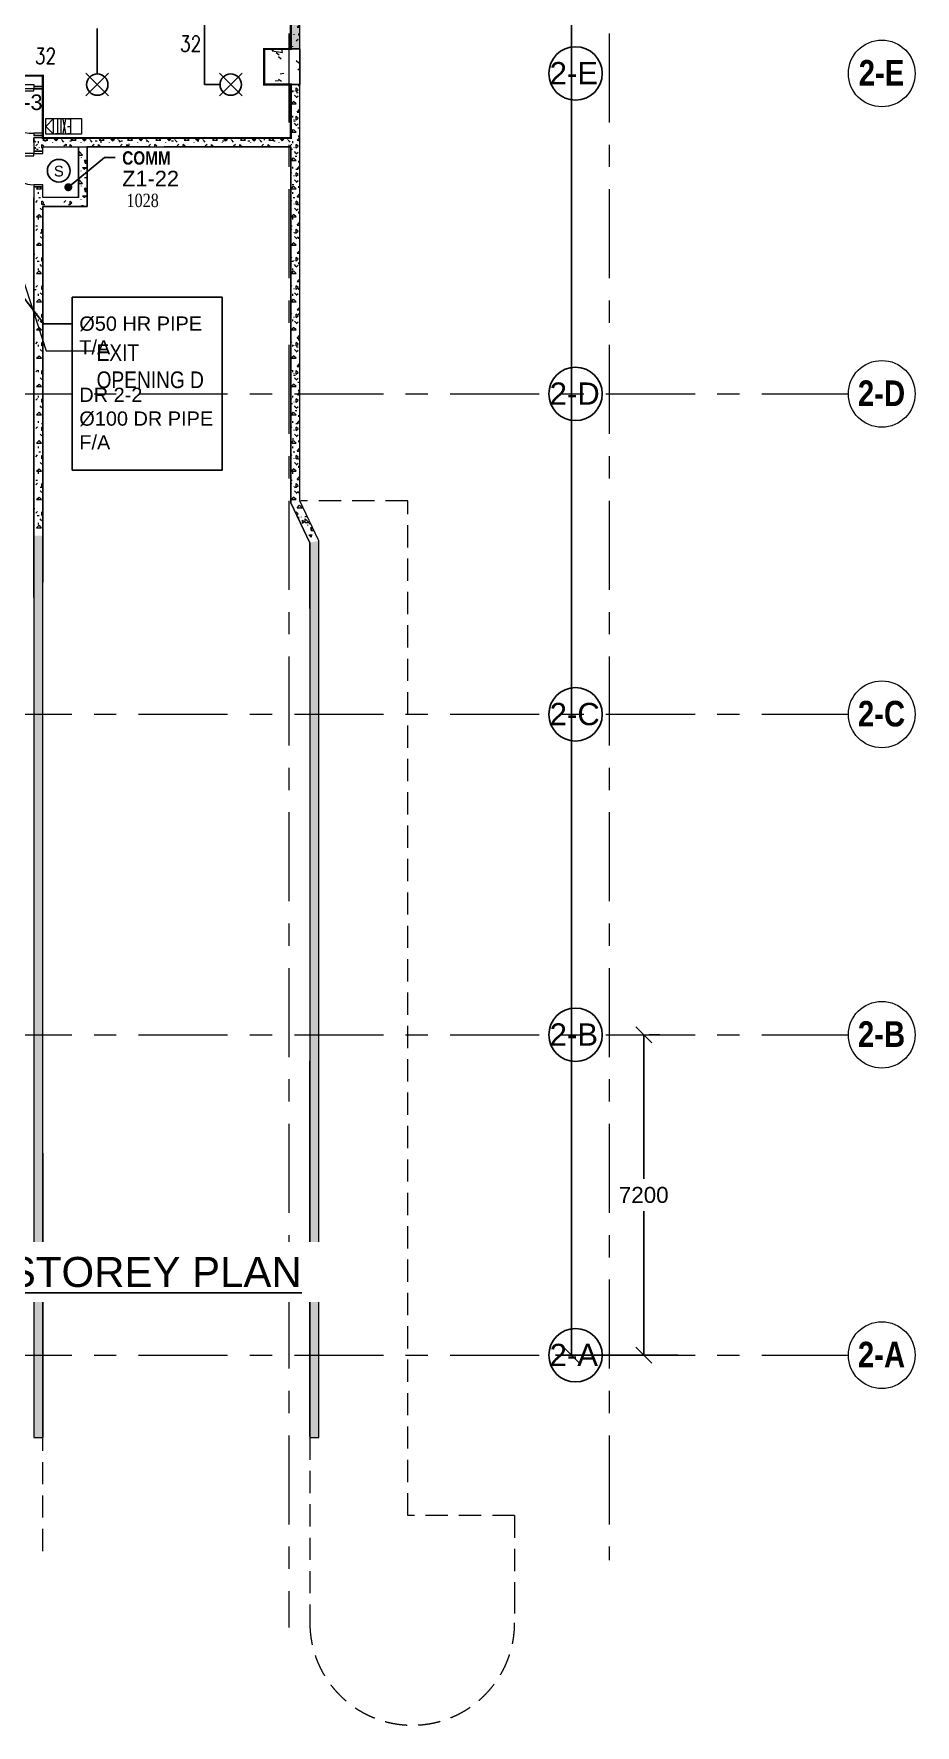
# Model space of a CAD drawing. Header units: millimetres. Extents: x -282761 to 137668, y -273845 to 94451.
# Drawn here: x 15496 to 35294, y -83537 to -45534 of the extents above; entities that cross this region are included whole.
import ezdxf
from ezdxf import colors
from ezdxf.entities.mleader import LeaderData, LeaderLine
from ezdxf.math import Vec2, Vec3

# ---------------------------------------------------------------- set-up
doc = ezdxf.new("R2010")
doc.units = ezdxf.units.MM
for name, pattern in [('BLK_2 - 1ST__2ND_STOREY_PLAN-archi clean_11 SEPT 2024$0$IDA - Grid Line', [3500, 2000, -500, 500, -500]), ('BLK_2 - 1ST__2ND_STOREY_PLAN-archi clean_11 SEPT 2024$0$IDA - Hidden 2-1', [750, 500, -250]), ('HIDDEN2', [4.7625, 3.175, -1.5875])]:
    doc.linetypes.add(name, pattern=pattern)
doc.layers.get('Defpoints').update_dxf_attribs({"color": 8})
for name, color, linetype in [('ADRESS', 42, 'Continuous'), ('ANNOTATION', 7, 'Continuous'), ('DIM', 8, 'Continuous'), ('M-_FIRESMOKE_E-', 1, 'Continuous'), ('M-_FIRESPRK_T-', 7, 'Continuous'), ('M-_SPRKBEAM_E-', 12, 'HIDDEN2'), ('M-_SPRKPIEX_E-', 1, 'Continuous'), ('ROOMNAME', 7, 'Continuous'), ('ZONENAME', 152, 'Continuous')]:
    doc.layers.add(name, color=color, linetype=linetype)
for name, color, linetype, lineweight in [('BLK_2 - 1ST__2ND_STOREY_PLAN-archi clean_11 SEPT 2024$0$0-1', 8, 'Continuous', 5), ('BLK_2 - 1ST__2ND_STOREY_PLAN-archi clean_11 SEPT 2024$0$1599_DB_A_BLK2_HQ_R21- LINKVIEW_BLK2_1ST STOREY Toilet JOH$0$A-_DETA----_ED', 8, 'Continuous', 9), ('BLK_2 - 1ST__2ND_STOREY_PLAN-archi clean_11 SEPT 2024$0$1599_DB_A_BLK2_HQ_R21- LINKVIEW_BLK2_1ST STOREY Toilet JOH$0$A-_DOOR----_E-1', 8, 'Continuous', 9), ('BLK_2 - 1ST__2ND_STOREY_PLAN-archi clean_11 SEPT 2024$0$1599_DB_A_BLK2_HQ_R21- LINKVIEW_BLK2_1ST STOREY Toilet JOH$0$E-_LIGT----_E', 8, 'Continuous', 9), ('BLK_2 - 1ST__2ND_STOREY_PLAN-archi clean_11 SEPT 2024$0$1599_DB_A_BLK2_HQ_R21- LINKVIEW_BLK2_1ST STOREY Toilet JOH$0$S-_COLN----_E', 8, 'Continuous', 9), ('BLK_2 - 1ST__2ND_STOREY_PLAN-archi clean_11 SEPT 2024$0$_CATCHMENT_DRAIN', 8, 'Continuous', 0), ('BLK_2 - 1ST__2ND_STOREY_PLAN-archi clean_11 SEPT 2024$0$A-_ANOTTEXT_T-1', 8, 'Continuous', 9), ('BLK_2 - 1ST__2ND_STOREY_PLAN-archi clean_11 SEPT 2024$0$A-_DETA----_E-1', 8, 'Continuous', 9), ('BLK_2 - 1ST__2ND_STOREY_PLAN-archi clean_11 SEPT 2024$0$A-_DETA----_E-4', 8, 'BLK_2 - 1ST__2ND_STOREY_PLAN-archi clean_11 SEPT 2024$0$IDA - Hidden 2-1', 9), ('BLK_2 - 1ST__2ND_STOREY_PLAN-archi clean_11 SEPT 2024$0$A-_DOOR----_E', 8, 'Continuous', 9), ('BLK_2 - 1ST__2ND_STOREY_PLAN-archi clean_11 SEPT 2024$0$A-_DOOR----_E-1', 8, 'Continuous', 9), ('BLK_2 - 1ST__2ND_STOREY_PLAN-archi clean_11 SEPT 2024$0$A-_FLOR----_E', 8, 'Continuous', 9), ('BLK_2 - 1ST__2ND_STOREY_PLAN-archi clean_11 SEPT 2024$0$A-_WALL----_E', 8, 'Continuous', 9), ('BLK_2 - 1ST__2ND_STOREY_PLAN-archi clean_11 SEPT 2024$0$A-_WALL----_E-1', 8, 'Continuous', 18), ('BLK_2 - 1ST__2ND_STOREY_PLAN-archi clean_11 SEPT 2024$0$A-_WALL----_H-1', 8, 'Continuous', 9), ('BLK_2 - 1ST__2ND_STOREY_PLAN-archi clean_11 SEPT 2024$0$A-_WALLPRTN_E', 8, 'Continuous', 9), ('BLK_2 - 1ST__2ND_STOREY_PLAN-archi clean_11 SEPT 2024$0$A-_WALLPRTN_E-1', 8, 'Continuous', 18), ('BLK_2 - 1ST__2ND_STOREY_PLAN-archi clean_11 SEPT 2024$0$S-_ANOTGRID_E', 8, 'Continuous', 9), ('BLK_2 - 1ST__2ND_STOREY_PLAN-archi clean_11 SEPT 2024$0$S-_ANOTGRID_E-1', 8, 'BLK_2 - 1ST__2ND_STOREY_PLAN-archi clean_11 SEPT 2024$0$IDA - Grid Line', 9), ('BLK_2 - 1ST__2ND_STOREY_PLAN-archi clean_11 SEPT 2024$0$S-_COLN----_E', 8, 'Continuous', 9), ('BLK_2 - 1ST__2ND_STOREY_PLAN-archi clean_11 SEPT 2024$0$S-_COLN----_E-1', 8, 'Continuous', 25), ('BLK_2 - 1ST__2ND_STOREY_PLAN-archi clean_11 SEPT 2024$0$S-_COLN----_E-2', 8, 'Continuous', 9)]:
    doc.layers.add(name, color=color, linetype=linetype, lineweight=lineweight)
doc.styles.add('BLK 2 - 1ST STOREY PLAN$0$Arial', font='arial.ttf', dxfattribs={"height": 300})
doc.styles.add('BLK_2 - 1ST__2ND_STOREY_PLAN-archi clean_11 SEPT 2024$0$Arial Narrow_4', font='ARIALN.TTF', dxfattribs={"height": 375})
doc.styles.add('BLK_2 - 1ST__2ND_STOREY_PLAN-archi clean_11 SEPT 2024$0$Arial Narrow_B', font='ARIALNB.TTF', dxfattribs={"height": 575})
doc.styles.add('BLK_2 - 1ST__2ND_STOREY_PLAN_12  JUNE 2024$0$Arial Narrow_B_3', font='ARIALNB.TTF', dxfattribs={"height": 300})
doc.styles.add('Simplex', font='SIMPLEX.shx', dxfattribs={"width": 0.8, "height": 2.5})
doc.styles.get("Standard").update_dxf_attribs({"font": 'arial.ttf'})
doc.styles.add('TIME', font='times.ttf', dxfattribs={"width": 0.8})
doc.dimstyles.new('DIM 200', dxfattribs={"dimscale": 2000, "dimtxt": 0.18, "dimasz": 0.18, "dimexe": 0.18, "dimexo": 0.0625, "dimgap": 0.09, "dimtad": 0, "dimtih": 1, "dimtoh": 1, "dimdec": 0, "dimzin": 0, "dimdsep": 46, "dimtxsty": 'Standard', "dimblk": 'OBLIQUE', "dimcen": 0.09, "dimadec": 0, "dimazin": 0, "dimtfac": 1, "dimtdec": 0, "dimtofl": 0, "dimtmove": 0, "dimatfit": 3, "dimfxl": 1, "dimtolj": 1, "dimtzin": 0, "dimarcsym": 0})
doc.dimstyles.new('ROOM', dxfattribs={"dimscale": 1000, "dimtxt": 0.18, "dimasz": 0.18, "dimexe": 0.18, "dimexo": 0.0625, "dimgap": 0.09, "dimtad": 0, "dimtih": 1, "dimtoh": 1, "dimdec": 0, "dimzin": 0, "dimdsep": 46, "dimtxsty": 'Standard', "dimblk": 'OBLIQUE', "dimcen": 0.09, "dimadec": 0, "dimazin": 0, "dimtfac": 1, "dimtdec": 0, "dimtofl": 0, "dimtmove": 0, "dimatfit": 3, "dimldrblk": 'DOT', "dimfxl": 1, "dimtolj": 1, "dimtzin": 0, "dimarcsym": 0})
pattern_1 = [(0, (0, 0), (635, 635), [79.375, -555.625]), (90, (0, 0), (-635, 635), [79.375, -555.625]), (135, (79.38, 0), (-635.0003, 0), [112.253, -785.772]), (0, (79.4, 357.2), (635, 635), [79.375, -555.625]), (45, (119.06, 317.5), (0, 635.0003), [56.127, -841.899]), (135, (119.06, 317.5), (-635.0003, 0), [56.127, -841.899]), (0, (317.5, 515.94), (635, 635), [112.253, -522.747]), (45, (317.5, 515.94), (0, 635.0003), [79.375, -818.651]), (135, (429.75, 515.94), (-635.0003, 0), [79.375, -818.651]), (90, (436.56, 158.75), (-635, 635), [79.375, -555.625]), (45, (436.56, 158.75), (0, 635.0003), [56.127, -841.899]), (135, (476.25, 198.44), (-635.0003, 0), [56.127, -841.899]), (0, (79.4, 158.75), (635, 635), [39.687, -531.812]), (0, (555.6, 317.5), (635, 635), [39.687, -531.812]), (90, (357.2, 396.9), (-635, 635), [39.687, -531.812]), (135, (436.56, 39.7), (-635.0003, 0), [56.127, -841.899]), (135, (158.75, 476.25), (-635.0003, 0), [56.127, -841.899]), (45, (297.66, 208.36), (0, 635.0003), [56.127, -841.899]), (90, (218.3, 79.4), (-635, 635), [9.922, -625.078]), (90, (248.05, 347.27), (-635, 635), [9.922, -625.078]), (90, (545.7, 456.4), (-635, 635), [9.922, -625.078]), (90, (555.6, 119.06), (-635, 635), [9.922, -625.078])]
pattern_2 = [(0, (-131307.1, -42727.7), (635, 635), [79.375, -555.625]), (90, (-131307.1, -42727.7), (-635, 635), [79.375, -555.625]), (135, (-131227.7, -42727.7), (-635.0003, 0), [112.253, -785.772]), (0, (-131227.7, -42370.5), (635, 635), [79.375, -555.625]), (45, (-131188, -42410.2), (0, 635.0003), [56.127, -841.899]), (135, (-131188, -42410.2), (-635.0003, 0), [56.127, -841.899]), (0, (-130989.6, -42211.8), (635, 635), [112.253, -522.747]), (45, (-130989.6, -42211.8), (0, 635.0003), [79.375, -818.651]), (135, (-130877.33, -42211.8), (-635.0003, 0), [79.375, -818.651]), (90, (-130870.5, -42568.96), (-635, 635), [79.375, -555.625]), (45, (-130870.5, -42568.96), (0, 635.0003), [56.127, -841.899]), (135, (-130830.83, -42529.3), (-635.0003, 0), [56.127, -841.899]), (0, (-131227.7, -42568.96), (635, 635), [39.687, -531.812]), (0, (-130751.46, -42410.2), (635, 635), [39.687, -531.812]), (90, (-130949.9, -42330.84), (-635, 635), [39.687, -531.813]), (135, (-130870.5, -42688.03), (-635.0003, 0), [56.127, -841.899]), (135, (-131148.33, -42251.46), (-635.0003, 0), [56.127, -841.899]), (45, (-131009.43, -42519.36), (0, 635.0003), [56.127, -841.899]), (90, (-131088.8, -42648.34), (-635, 635), [9.922, -625.078]), (90, (-131059.03, -42380.45), (-635, 635), [9.922, -625.078]), (90, (-130761.4, -42271.3), (-635, 635), [9.922, -625.078]), (90, (-130751.46, -42608.65), (-635, 635), [9.922, -625.078])]

# ---------------------------------------------------------------- blocks, each defined once
blk = doc.blocks.new('_Oblique')
at = {"color": 0, "linetype": 'ByBlock', "lineweight": -2}
blk.add_line((-0.5, -0.5), (0.5, 0.5), dxfattribs=at)
blk = doc.blocks.new('*D6')
at = {"layer": 'Defpoints', "color": 0, "transparency": 16777216}
for p in [(29196, -68025), (29196, -75225), (29196, -75225)]:
    blk.add_point(p, dxfattribs=at)
at = {"layer": 'DIM', "color": 0, "lineweight": -2, "transparency": 16777216}
for p, q in [((29196, -68025), (29196, -71261)), ((29321, -68025), (29556, -68025)), ((29196, -75225), (29196, -71988)), ((29321, -75225), (29556, -75225))]:
    blk.add_line(p, q, dxfattribs=at)
at = {"layer": 'DIM', "color": 0, "lineweight": -2, "transparency": 16777216, "xscale": 360, "yscale": 360, "zscale": 360}
for p, rotation in [((29196, -68025), 90), ((29196, -75225), 270)]:
    blk.add_blockref('_Oblique', p, dxfattribs=dict(at, rotation=rotation))
at = {"layer": 'DIM', "color": 0, "transparency": 16777216, "insert": (29196, -71625), "char_height": 360, "attachment_point": 5}
blk.add_mtext('\\A1;7200', dxfattribs=at)
blk = doc.blocks.new('*D7')
at = {"layer": 'Defpoints', "color": 0, "transparency": 16777216}
for p in [(27577, 3975), (30093, 3975), (30093, -75225)]:
    blk.add_point(p, dxfattribs=at)
at = {"layer": 'DIM', "color": 0, "lineweight": -2, "transparency": 16777216}
for p, q in [((29968, 3975), (27217, 3975)), ((27577, 3975), (27577, -34573)), ((27577, -75225), (27577, -35301)), ((29968, -75225), (27217, -75225))]:
    blk.add_line(p, q, dxfattribs=at)
at = {"layer": 'DIM', "color": 0, "lineweight": -2, "transparency": 16777216, "xscale": 360, "yscale": 360, "zscale": 360}
for p, rotation in [((27577, 3975), 90), ((27577, -75225), 270)]:
    blk.add_blockref('_Oblique', p, dxfattribs=dict(at, rotation=rotation))
at = {"layer": 'DIM', "color": 0, "transparency": 16777216, "insert": (27577, -34937), "char_height": 360, "attachment_point": 5}
blk.add_mtext('\\A1;79200', dxfattribs=at)
blk = doc.blocks.new('Under B spk')
for p, q in [((318, -318), (-318, 318)), ((318, 318), (-318, -318))]:
    blk.add_line(p, q)
blk.add_circle((0, 0), 300)
blk = doc.blocks.new('SMOKE')
at = {"layer": 'M-_FIRESMOKE_E-'}
blk.add_circle((0, 0), 255, dxfattribs=at)
blk.add_text('S', height=240, dxfattribs=at).set_placement((-110, -130))
blk = doc.blocks.new('_Dot')
at = {"color": 0, "linetype": 'ByBlock', "lineweight": -2}
blk.add_line((-0.5, 0), (-1, 0), dxfattribs=at)
at = {"color": 0, "linetype": 'ByBlock', "const_width": 0.5}
blk.add_lwpolyline([(-0.25, 0, 1), (0.25, 0, 1)], format="xyb", close=True, dxfattribs=at)
blk = doc.blocks.new('BLK_2 - 1ST__2ND_STOREY_PLAN-archi clean_11 SEPT 2024$0$IDA - F - Single - Swing - 800L X 2130H - B2-FTD03 - 2HR-3808739-BLK 2 1ST STOREY PLAN')
at = {"layer": 'BLK_2 - 1ST__2ND_STOREY_PLAN-archi clean_11 SEPT 2024$0$A-_DOOR----_E-1'}
for p, q in [((350, 800), (300, 800)), ((300, 800), (300, 100)), ((350, 100), (350, 800)), ((-350, 100), (-400, 100)), ((-400, 100), (-400, -100)), ((-350, -100), (-350, 100)), ((300, 100), (350, 100)), ((400, 100), (350, 100)), ((350, 100), (350, -100)), ((400, -100), (400, 100)), ((-400, -100), (-350, -100)), ((350, -100), (400, -100))]:
    blk.add_line(p, q, dxfattribs=at)
blk.add_arc((350, 100), 700, 90, 180, dxfattribs=at)
blk = doc.blocks.new('BLK_2 - 1ST__2ND_STOREY_PLAN-archi clean_11 SEPT 2024$0$1599_DB_A_BLK2_HQ_R21_rvt-1-BLK 2 1ST STOREY PLAN')
at = {"layer": 'BLK_2 - 1ST__2ND_STOREY_PLAN-archi clean_11 SEPT 2024$0$A-_WALL----_H-1'}
h = blk.add_hatch(dxfattribs=at)
h.set_pattern_fill('FP_4', color=256, style=0, pattern_type=2)
h.set_pattern_definition(pattern_1)
h.paths.add_polyline_path([(-109836, -88602), (-109836, -82352), (-110036, -82352), (-110036, -88602)])
h.paths.add_polyline_path([(-110036, -81552), (-109836, -81552), (-109836, -75152), (-110036, -75152), (-110036, -79182)])
h.paths.add_polyline_path([(-109836, -74352), (-109836, -68102), (-110036, -68102), (-110036, -74352)])
h = blk.add_hatch(dxfattribs=at)
h.set_pattern_fill('FP_4', color=256, style=0, pattern_type=2)
h.set_pattern_definition(pattern_1)
h.paths.add_polyline_path([(-110036, -98797), (-109836, -98752), (-109836, -89402), (-110036, -89402), (-110036, -98752)])
h = blk.add_hatch(dxfattribs=at)
h.set_pattern_fill('FP_4', color=256, style=0, pattern_type=2)
h.set_pattern_definition(pattern_1)
h.paths.add_polyline_path([(-115611, -91942), (-115611, -91702), (-115811, -91702), (-115811, -91942)])
h.paths.add_polyline_path([(-115611, -90902), (-115611, -90602), (-115811, -90602), (-115811, -90902)])
h = blk.add_hatch(dxfattribs=at)
h.set_pattern_fill('FP_4', color=256, style=0, pattern_type=2)
h.set_pattern_definition(pattern_1)
h.paths.add_polyline_path([(-114720, -90802), (-110036, -90802), (-110036, -90602), (-115611, -90602), (-115611, -90802), (-114811, -90802)])
h = blk.add_hatch(dxfattribs=at)
h.set_pattern_fill('FP_4', color=256, style=0, pattern_type=2)
h.set_pattern_definition(pattern_1)
h.paths.add_polyline_path([(-114720, -92142), (-114611, -92142), (-114611, -90802), (-114811, -90802), (-114811, -92142)])
h = blk.add_hatch(dxfattribs=at)
h.set_pattern_fill('FP_4', color=256, style=0, pattern_type=2)
h.set_pattern_definition(pattern_1)
h.paths.add_polyline_path([(-115811, -99540), (-115611, -99540), (-115611, -91942), (-115811, -91942), (-115811, -98126)])
h = blk.add_hatch(dxfattribs=at)
h.set_pattern_fill('FP_4', color=256, style=0, pattern_type=2)
h.set_pattern_definition(pattern_1)
h.paths.add_polyline_path([(-115611, -92142), (-114811, -92142), (-114811, -91942), (-115611, -91942)])
h = blk.add_hatch(dxfattribs=at)
h.set_pattern_fill('FP_4', color=256, style=0, pattern_type=2)
h.set_pattern_definition(pattern_1)
h.paths.add_polyline_path([(-109611, -99697), (-109411, -99652), (-109836, -98752), (-110036, -98797), (-109836, -99221)])
h = blk.add_hatch(dxfattribs=at)
h.set_pattern_fill('FP_4', color=256, style=0, pattern_type=2)
h.set_pattern_definition(pattern_1)
h.paths.add_polyline_path([(-115811, -119802), (-115611, -119802), (-115611, -99540), (-115811, -99540), (-115811, -119257)])
h = blk.add_hatch(dxfattribs=at)
h.set_pattern_fill('FP_4', color=256, style=0, pattern_type=2)
h.set_pattern_definition(pattern_1)
h.paths.add_polyline_path([(-109611, -119802), (-109411, -119802), (-109411, -99652), (-109611, -99697), (-109611, -119777)])
at = {"layer": 'BLK_2 - 1ST__2ND_STOREY_PLAN-archi clean_11 SEPT 2024$0$S-_COLN----_E-2'}
h = blk.add_hatch(dxfattribs=at)
h.set_pattern_fill('FP_2', color=256, style=0, pattern_type=2)
h.set_pattern_definition([(50, (0, 0), (1821.84, -159.39), [190.5, -2095.5]), (355, (0, 0), (-352.428, 1910.567), [152.4, -1676.4]), (100.451, (151.8, -13.3), (1469.426, 1751.166), [161.9, -1780.9]), (46.184, (0, 508), (2710.79, -420.428), [285.75, -3143.25]), (96.636, (226, 473), (2374.026, 2474.276), [242.85, -2671.35]), (351.184, (0, 508), (2374.05, 2474.25), [228.6, -2514.6]), (21, (254, 381), (1516.144, -1022.652), [190.5, -2095.5]), (326, (254, 381), (618.02, 1841.88), [152.4, -1676.4]), (71.451, (380.3, 295.8), (2134.171, 819.212), [161.9, -1780.9]), (37.5, (0, 0), (30.886, 845.5504), [83.82, -1572.26, 83.82, -1617.98, -1682.75]), (37.5, (0, 0), (30.886, 845.5504), [-3357.88, 83.82, -1598.93]), (7.5, (0, 0), (668.1966, 1001.806), [83.82, -886.46, 83.82, -1534.16, -641.35]), (7.5, (0, 0), (668.1966, 1001.806), [-2588.26, 83.82, -557.53]), (327.5, (-566.4, 0), (1355.9093, -57.2896), [83.82, -551.18, 83.82, -1897.38, -2628.9]), (327.5, (-566.4, 0), (1355.9093, -57.2896), [-2616.2, 83.82, -2545.08]), (317.5, (-820.4, 0), (1481.293, 254.266), [83.82, -741.68, 83.82, -1231.9, -1866.9]), (317.5, (-820.4, 0), (1481.293, 254.266), [-2141.22, 83.82, -1783.08])])
h.paths.add_polyline_path([(-110636, -89402), (-109836, -89402), (-109836, -88602), (-110636, -88602)])
at = {"layer": 'BLK_2 - 1ST__2ND_STOREY_PLAN-archi clean_11 SEPT 2024$0$A-_FLOR----_E'}
for p, q in [((-109836, -89402), (-109836, -67302)), ((-114811, -91942), (-114811, -90802)), ((-114811, -90802), (-110036, -90802)), ((-115811, -100927), (-115811, -91942))]:
    blk.add_line(p, q, dxfattribs=at)
at = {"layer": 'BLK_2 - 1ST__2ND_STOREY_PLAN-archi clean_11 SEPT 2024$0$A-_WALL----_E'}
blk.add_line((-110036, -88602), (-109836, -88602), dxfattribs=at)
at = {"layer": 'BLK_2 - 1ST__2ND_STOREY_PLAN-archi clean_11 SEPT 2024$0$A-_WALL----_E-1'}
for p, q in [((-110036, -82352), (-110036, -88602)), ((-109836, -88602), (-109836, -82352)), ((-110036, -89402), (-110036, -90602)), ((-109836, -89402), (-110036, -89402)), ((-109836, -98752), (-109836, -89402)), ((-115811, -90602), (-115811, -90902)), ((-115611, -90602), (-115811, -90602)), ((-110036, -90602), (-115611, -90602)), ((-115611, -90902), (-115611, -90802)), ((-115611, -90802), (-114811, -90802)), ((-114811, -90802), (-114811, -91942)), ((-114611, -92142), (-114611, -90802)), ((-114611, -90802), (-110036, -90802)), ((-110036, -90802), (-110036, -98797)), ((-115811, -90902), (-115611, -90902)), ((-115811, -91702), (-115811, -91942)), ((-115611, -91702), (-115811, -91702)), ((-115811, -91942), (-115811, -99540)), ((-115611, -91942), (-115611, -91702)), ((-114811, -91942), (-115611, -91942)), ((-115611, -99540), (-115611, -92142)), ((-115611, -92142), (-114811, -92142)), ((-114811, -92142), (-114611, -92142)), ((-110036, -98797), (-109611, -99697)), ((-109411, -99652), (-109836, -98752)), ((-115811, -99540), (-115811, -119802)), ((-115611, -119802), (-115611, -99540)), ((-109611, -99697), (-109611, -119802)), ((-109411, -119802), (-109411, -99652)), ((-115811, -119802), (-115611, -119802)), ((-109611, -119802), (-109411, -119802))]:
    blk.add_line(p, q, dxfattribs=at)
at = {"layer": 'BLK_2 - 1ST__2ND_STOREY_PLAN-archi clean_11 SEPT 2024$0$A-_WALLPRTN_E-1'}
blk.add_line((-115811, -90702), (-115811, -90602), dxfattribs=at)
at = {"layer": 'BLK_2 - 1ST__2ND_STOREY_PLAN-archi clean_11 SEPT 2024$0$S-_COLN----_E'}
blk.add_line((-109836, -88602), (-110036, -88602), dxfattribs=at)
at = {"layer": 'BLK_2 - 1ST__2ND_STOREY_PLAN-archi clean_11 SEPT 2024$0$S-_COLN----_E-1'}
for p, q in [((-110036, -88602), (-110636, -88602)), ((-110636, -88602), (-110636, -89402)), ((-109836, -89402), (-109836, -88602)), ((-110636, -89402), (-109836, -89402))]:
    blk.add_line(p, q, dxfattribs=at)
at = {"layer": 'BLK_2 - 1ST__2ND_STOREY_PLAN-archi clean_11 SEPT 2024$0$A-_DOOR----_E-1', "rotation": 90}
blk.add_blockref('BLK_2 - 1ST__2ND_STOREY_PLAN-archi clean_11 SEPT 2024$0$IDA - F - Single - Swing - 800L X 2130H - B2-FTD03 - 2HR-3808739-BLK 2 1ST STOREY PLAN', (-115711, -91302), dxfattribs=at)
blk = doc.blocks.new('BLK_2 - 1ST__2ND_STOREY_PLAN-archi clean_11 SEPT 2024$0$Grid - 3_0mm Dia-3628821-BLK 2 1ST STOREY PLAN')
at = {"layer": 'BLK_2 - 1ST__2ND_STOREY_PLAN-archi clean_11 SEPT 2024$0$S-_ANOTGRID_E'}
blk.add_circle((0, 0), 3, dxfattribs=at)
blk = doc.blocks.new('BLK_2 - 1ST__2ND_STOREY_PLAN-archi clean_11 SEPT 2024$0$A$C07972a9e')
at = {"ltscale": 0.5, "const_width": 50}
blk.add_lwpolyline([(28850, 35600), (28850, 29350), (28250, 29350), (28250, 28550), (28850, 28550), (28850, 27350), (23275, 27350), (23275, 28750), (21850, 28750), (21850, 29050), (21350, 29050), (21350, 28750), (14650, 28750), (14650, 29350), (13850, 29350), (13850, 28750), (5175, 28750), (5175, 50450)], dxfattribs=at)
blk = doc.blocks.new('BLK_2 - 1ST__2ND_STOREY_PLAN-archi clean_11 SEPT 2024$0$1599_DB_A_BLK2_HQ_R21- LINKVIEW_BLK2_1ST STOREY Toilet JOH$0$IDA - F - Single - Swing - 800L X 2130H - B2-FTD03 - 2HR-3808739-LINKVIEW_BLK2_1ST STOREY')
at = {"layer": 'BLK_2 - 1ST__2ND_STOREY_PLAN-archi clean_11 SEPT 2024$0$1599_DB_A_BLK2_HQ_R21- LINKVIEW_BLK2_1ST STOREY Toilet JOH$0$A-_DOOR----_E-1'}
for p, q in [((350, 800), (300, 800)), ((300, 800), (300, 100)), ((350, 100), (350, 800)), ((-350, 100), (-400, 100)), ((-350, -100), (-350, 100)), ((300, 100), (350, 100)), ((400, 100), (350, 100)), ((350, 100), (350, -100)), ((-400, -100), (-350, -100)), ((350, -100), (400, -100))]:
    blk.add_line(p, q, dxfattribs=at)
blk.add_arc((350, 100), 700, 90, 180, dxfattribs=at)
blk = doc.blocks.new('BLK_2 - 1ST__2ND_STOREY_PLAN-archi clean_11 SEPT 2024$0$1599_DB_A_BLK2_HQ_R21- LINKVIEW_BLK2_1ST STOREY Toilet JOH$0$IDA - Exit Sign - IDA - Exit Sign - Right Side-3513102-LINKVIEW_BLK2_1ST STOREY')
at = {"layer": 'BLK_2 - 1ST__2ND_STOREY_PLAN-archi clean_11 SEPT 2024$0$1599_DB_A_BLK2_HQ_R21- LINKVIEW_BLK2_1ST STOREY Toilet JOH$0$A-_DETA----_ED'}
for p, q in [((-193, -115), (-193, -433)), ((-113, -115), (-193, -115)), ((-113, -275), (-193, -275)), ((-78, -113), (-15, -438)), ((-15, -113), (-78, -438)), ((26, -113), (26, -438)), ((156, -115), (56, -115)), ((106, -115), (106, -438)), ((-193, -433), (-113, -433))]:
    blk.add_line(p, q, dxfattribs=at)
at = {"layer": 'BLK_2 - 1ST__2ND_STOREY_PLAN-archi clean_11 SEPT 2024$0$1599_DB_A_BLK2_HQ_R21- LINKVIEW_BLK2_1ST STOREY Toilet JOH$0$E-_LIGT----_E'}
for p, q in [((-429, -450), (-429, -100)), ((-429, -100), (371, -100)), ((196, -100), (196, -450)), ((371, -275), (196, -100)), ((196, -450), (371, -275)), ((371, -100), (371, -450)), ((371, -450), (-429, -450))]:
    blk.add_line(p, q, dxfattribs=at)
blk = doc.blocks.new('BLK_2 - 1ST__2ND_STOREY_PLAN-archi clean_11 SEPT 2024$0$IDA - F - Single - Swing - 1100L X 2200H - B2-TD01-4055580-BLK 2 -1ST STOREY WALL SETTING OUT')
at = {"layer": 'BLK_2 - 1ST__2ND_STOREY_PLAN-archi clean_11 SEPT 2024$0$A-_DOOR----_E'}
for p, q in [((500, 1100), (450, 1100)), ((450, 1100), (450, 100)), ((500, 100), (500, 1100)), ((-500, 100), (-550, 100)), ((-550, 100), (-550, 100)), ((-550, -100), (-550, 100)), ((-500, 100), (-500, 100)), ((-500, -100), (-500, 100)), ((450, 100), (500, 100)), ((550, 100), (500, 100)), ((500, 100), (500, 100)), ((500, -100), (500, 100)), ((550, 100), (550, 100)), ((550, -100), (550, 100)), ((-550, -100), (-550, -100)), ((-550, -100), (-500, -100)), ((-500, -100), (-500, -100)), ((500, -100), (500, -100)), ((500, -100), (550, -100)), ((550, -100), (550, -100))]:
    blk.add_line(p, q, dxfattribs=at)
blk.add_arc((500, 100), 1000, 90, 180, dxfattribs=at)
at = {"layer": 'BLK_2 - 1ST__2ND_STOREY_PLAN-archi clean_11 SEPT 2024$0$A-_DOOR----_E-1'}
for p, q in [((-500, 100), (-550, 100)), ((-550, 100), (-550, -100)), ((-500, -100), (-500, 100)), ((550, 100), (500, 100)), ((500, 100), (500, -100)), ((550, -100), (550, 100)), ((-550, -100), (-500, -100)), ((500, -100), (550, -100))]:
    blk.add_line(p, q, dxfattribs=at)
blk = doc.blocks.new('BLK_2 - 1ST__2ND_STOREY_PLAN-archi clean_11 SEPT 2024')
at = {"layer": 'BLK_2 - 1ST__2ND_STOREY_PLAN-archi clean_11 SEPT 2024$0$1599_DB_A_BLK2_HQ_R21- LINKVIEW_BLK2_1ST STOREY Toilet JOH$0$S-_COLN----_E'}
h = blk.add_hatch(dxfattribs=at)
h.set_pattern_fill('FP_3', color=256, style=0, pattern_type=2)
h.set_pattern_definition(pattern_2)
h.paths.add_polyline_path([(-109836, -88602), (-109836, -82352), (-110036, -82352), (-110036, -88602)], flags=0)
h = blk.add_hatch(dxfattribs=at)
h.set_pattern_fill('FP_1', color=256, style=0, pattern_type=2)
h.set_pattern_definition([(50, (-131307.1, -42727.7), (1821.84, -159.39), [190.5, -2095.5]), (355, (-131307, -42727.7), (-352.43, 1910.57), [152.4, -1676.4]), (100.451, (-131155.3, -42741), (1469.426, 1751.166), [161.9, -1780.9]), (46.184, (-131307, -42219.7), (2710.79, -420.43), [285.75, -3143.25]), (96.636, (-131081.2, -42254.7), (2374.03, 2474.28), [242.85, -2671.35]), (351.184, (-131307, -42219.7), (2374.05, 2474.25), [228.6, -2514.6]), (21, (-131053.1, -42346.7), (1516.143, -1022.65), [190.5, -2095.5]), (326, (-131053, -42346.7), (618.02, 1841.88), [152.4, -1676.4]), (71.451, (-130926.7, -42432), (2134.17, 819.21), [161.9, -1780.9]), (37.5, (-131307.1, -42727.7), (30.886, 845.55), [83.82, -1572.26, 83.82, -1617.98, -1682.75]), (37.5, (-131307.1, -42727.7), (30.886, 845.55), [-3357.88, 83.82, -1598.93]), (7.5, (-131307.1, -42727.7), (668.197, 1001.806), [83.82, -886.46, 83.82, -1534.16, -641.35]), (7.5, (-131307.1, -42727.7), (668.197, 1001.806), [-2588.26, 83.82, -557.53]), (327.5, (-131873.5, -42727.7), (1355.909, -57.29), [83.82, -551.18, 83.82, -1897.38, -2628.9]), (327.5, (-131873.5, -42727.7), (1355.909, -57.29), [-2616.2, 83.82, -2545.08]), (317.5, (-132127.5, -42727.7), (1481.293, 254.266), [83.82, -741.68, 83.82, -1231.9, -1866.9]), (317.5, (-132127.5, -42727.7), (1481.293, 254.266), [-2141.22, 83.82, -1783.08])])
h.paths.add_polyline_path([(-110636, -89402), (-109836, -89402), (-109836, -88602), (-110636, -88602)], flags=0)
h = blk.add_hatch(dxfattribs=at)
h.set_pattern_fill('FP_3', color=256, style=0, pattern_type=2)
h.set_pattern_definition(pattern_2)
h.paths.add_polyline_path([(-110036, -98797), (-109836, -98752), (-109836, -89402), (-110036, -89402), (-110036, -91713)], flags=0)
h = blk.add_hatch(dxfattribs=at)
h.set_pattern_fill('FP_3', color=256, style=0, pattern_type=2)
h.set_pattern_definition(pattern_2)
h.paths.add_polyline_path([(-115611, -90902), (-115611, -90602), (-115811, -90602), (-115811, -90902)], flags=0)
h = blk.add_hatch(dxfattribs=at)
h.set_pattern_fill('FP_3', color=256, style=0, pattern_type=2)
h.set_pattern_definition(pattern_2)
h.paths.add_polyline_path([(-110036, -90802), (-110036, -90602), (-115611, -90602), (-115611, -90802), (-114316, -90802)], flags=0)
h = blk.add_hatch(dxfattribs=at)
h.set_pattern_fill('FP_3', color=256, style=0, pattern_type=2)
h.set_pattern_definition(pattern_2)
h.paths.add_polyline_path([(-114611, -92142), (-114611, -90802), (-114811, -90802), (-114811, -92142)], flags=0)
h = blk.add_hatch(dxfattribs=at)
h.set_pattern_fill('FP_3', color=256, style=0, pattern_type=2)
h.set_pattern_definition(pattern_2)
h.paths.add_polyline_path([(-109611, -99697), (-109411, -99652), (-109836, -98752), (-110036, -98797)], flags=0)
h = blk.add_hatch(dxfattribs=at)
h.set_pattern_fill('FP_3', color=256, style=0, pattern_type=2)
h.set_pattern_definition(pattern_2)
h.paths.add_polyline_path([(-109611, -119802), (-109411, -119802), (-109411, -99652), (-109611, -99697), (-109611, -101944)], flags=0)
for p, q in [((-110036, -82352), (-110036, -88602)), ((-109836, -88602), (-109836, -82352)), ((-110636, -88602), (-110636, -89402)), ((-110036, -88602), (-110636, -88602)), ((-110036, -88602), (-109836, -88602)), ((-109836, -88602), (-110036, -88602)), ((-109836, -89402), (-109836, -88602)), ((-110636, -89402), (-109836, -89402)), ((-109836, -89402), (-110036, -89402)), ((-110036, -89402), (-110036, -90602)), ((-109836, -98752), (-109836, -89402)), ((-110036, -90602), (-115811, -90602)), ((-115811, -90702), (-115811, -90602)), ((-115811, -90702), (-115811, -90902)), ((-115611, -90802), (-114811, -90802)), ((-115611, -90902), (-115611, -90802)), ((-114811, -90802), (-114811, -91942)), ((-114611, -90802), (-110036, -90802)), ((-114611, -92142), (-114611, -90802)), ((-110036, -90802), (-110036, -98797)), ((-115811, -90902), (-115611, -90902)), ((-115611, -92142), (-114611, -92142)), ((-110036, -98797), (-109611, -99697)), ((-109411, -99652), (-109836, -98752)), ((-109611, -99697), (-109611, -119802)), ((-109411, -119802), (-109411, -99652)), ((-109611, -119802), (-109411, -119802))]:
    blk.add_line(p, q, dxfattribs=at)
at = {"layer": 'BLK_2 - 1ST__2ND_STOREY_PLAN-archi clean_11 SEPT 2024$0$A-_ANOTTEXT_T-1'}
for p, q in [((-116644, -91973), (-115534, -95384)), ((-115534, -95384), (-114452, -95384))]:
    blk.add_line(p, q, dxfattribs=at)
at = {"layer": 'BLK_2 - 1ST__2ND_STOREY_PLAN-archi clean_11 SEPT 2024$0$A-_DETA----_E-1'}
for p, q in [((-113197, -90802), (-114611, -90802)), ((-114611, -90802), (-114611, -92142)), ((-110036, -90802), (-112883, -90802)), ((-110036, -98797), (-110036, -90802)), ((-114611, -92142), (-115611, -92142)), ((-115611, -92142), (-115611, -100581)), ((-109611, -99697), (-110036, -98797)), ((-109611, -101177), (-109611, -99697)), ((-109611, -119777), (-109611, -111339)), ((-115611, -113414), (-115611, -119802))]:
    blk.add_line(p, q, dxfattribs=at)
at = {"layer": 'BLK_2 - 1ST__2ND_STOREY_PLAN-archi clean_11 SEPT 2024$0$A-_DETA----_E-4'}
for p, q in [((-107411, -98752), (-109811, -98752)), ((-107411, -121552), (-107411, -98752)), ((-115611, -122352), (-115611, -119802)), ((-109611, -119802), (-109611, -123965)), ((-105011, -121552), (-107411, -121552)), ((-105011, -121552), (-105011, -123252)), ((-105011, -123252), (-105011, -123852))]:
    blk.add_line(p, q, dxfattribs=at)
blk.add_arc((-107311, -123965), 2300, 180, 0, dxfattribs=at)
at = {"layer": 'BLK_2 - 1ST__2ND_STOREY_PLAN-archi clean_11 SEPT 2024$0$A-_WALLPRTN_E'}
for p, q in [((-115611, -89202), (-117036, -89202)), ((-115611, -89446), (-115611, -89202)), ((-117036, -89402), (-115811, -89402)), ((-115811, -89402), (-115811, -89446)), ((-115811, -89446), (-115611, -89446)), ((-115611, -90546), (-115811, -90546)), ((-115611, -90602), (-115611, -90546))]:
    blk.add_line(p, q, dxfattribs=at)
at = {"layer": 'BLK_2 - 1ST__2ND_STOREY_PLAN-archi clean_11 SEPT 2024$0$S-_ANOTGRID_E-1'}
for p, q in [((-110086, -28753), (-110086, -124071)), ((-102886, -28753), (-102886, -122559)), ((-102886, -28753), (-102886, -122559)), ((-102886, -28753), (-102886, -122559)), ((-141459, -96352), (-97514, -96352)), ((-141459, -103552), (-97514, -103552)), ((-141459, -110752), (-97514, -110752)), ((-141459, -117952), (-97514, -117952))]:
    blk.add_line(p, q, dxfattribs=at)
at = {"layer": 'BLK_2 - 1ST__2ND_STOREY_PLAN-archi clean_11 SEPT 2024$0$0-1'}
for name, p in [('BLK_2 - 1ST__2ND_STOREY_PLAN-archi clean_11 SEPT 2024$0$1599_DB_A_BLK2_HQ_R21_rvt-1-BLK 2 1ST STOREY PLAN', (0, 0)), ('BLK_2 - 1ST__2ND_STOREY_PLAN-archi clean_11 SEPT 2024$0$A$C07972a9e', (-138886, -117952))]:
    blk.add_blockref(name, p, dxfattribs=at)
at = {"layer": 'BLK_2 - 1ST__2ND_STOREY_PLAN-archi clean_11 SEPT 2024$0$1599_DB_A_BLK2_HQ_R21- LINKVIEW_BLK2_1ST STOREY Toilet JOH$0$S-_COLN----_E'}
for name, p, rotation in [('BLK_2 - 1ST__2ND_STOREY_PLAN-archi clean_11 SEPT 2024$0$1599_DB_A_BLK2_HQ_R21- LINKVIEW_BLK2_1ST STOREY Toilet JOH$0$IDA - Exit Sign - IDA - Exit Sign - Right Side-3513102-LINKVIEW_BLK2_1ST STOREY', (-115170, -90616), 180), ('BLK_2 - 1ST__2ND_STOREY_PLAN-archi clean_11 SEPT 2024$0$1599_DB_A_BLK2_HQ_R21- LINKVIEW_BLK2_1ST STOREY Toilet JOH$0$IDA - F - Single - Swing - 800L X 2130H - B2-FTD03 - 2HR-3808739-LINKVIEW_BLK2_1ST STOREY', (-115711, -91302), 90)]:
    blk.add_blockref(name, p, dxfattribs=dict(at, rotation=rotation))
at = {"layer": 'BLK_2 - 1ST__2ND_STOREY_PLAN-archi clean_11 SEPT 2024$0$A-_DOOR----_E', "rotation": 90}
blk.add_blockref('BLK_2 - 1ST__2ND_STOREY_PLAN-archi clean_11 SEPT 2024$0$IDA - F - Single - Swing - 1100L X 2200H - B2-TD01-4055580-BLK 2 -1ST STOREY WALL SETTING OUT', (-115711, -89996), dxfattribs=at)
at = {"layer": 'BLK_2 - 1ST__2ND_STOREY_PLAN-archi clean_11 SEPT 2024$0$S-_ANOTGRID_E', "xscale": 249.9999999999999, "yscale": 249.9999999999999, "zscale": 249.9999999999999, "rotation": 269.9999999999989}
for p in [(-96764, -89152), (-96764, -96352), (-96764, -103552), (-96764, -110752), (-96764, -117952)]:
    blk.add_blockref('BLK_2 - 1ST__2ND_STOREY_PLAN-archi clean_11 SEPT 2024$0$Grid - 3_0mm Dia-3628821-BLK 2 1ST STOREY PLAN', p, dxfattribs=at)
at = {"layer": 'BLK_2 - 1ST__2ND_STOREY_PLAN-archi clean_11 SEPT 2024$0$A-_ANOTTEXT_T-1', "char_height": 375, "attachment_point": 1, "style": 'BLK_2 - 1ST__2ND_STOREY_PLAN-archi clean_11 SEPT 2024$0$Arial Narrow_4'}
for s, insert, width in [('EXIT ', (-114402, -95237), 1322.78), ('OPENING D', (-114402, -95848), 2946.2)]:
    blk.add_mtext(s, dxfattribs=dict(at, insert=insert, width=width))
at = {"layer": 'BLK_2 - 1ST__2ND_STOREY_PLAN-archi clean_11 SEPT 2024$0$S-_ANOTGRID_E', "char_height": 575, "attachment_point": 1, "style": 'BLK_2 - 1ST__2ND_STOREY_PLAN-archi clean_11 SEPT 2024$0$Arial Narrow_B'}
for s, insert, width in [('2-E', (-97282, -88850), 1222.57), ('2-D', (-97300, -96050), 1262.66), ('2-C', (-97300, -103250), 1262.66), ('2-B', (-97300, -110450), 1262.66), ('2-A', (-97300, -117650), 1262.66)]:
    blk.add_mtext(s, dxfattribs=dict(at, insert=insert, width=width))

msp = doc.modelspace()

# ---------------------------------------------------------------- linework, layer by layer
for centre in [(27663.5, -46424.7), (27663.5, -53624.7), (27663.5, -60824.7), (27663.5, -68024.7), (27663.5, -75224.7)]:
    msp.add_circle(centre, 600)
at = {"layer": 'ANNOTATION'}
msp.add_lwpolyline([(16357.6, -51453.8), (19729.5, -51453.8), (19729.5, -55335.2), (16357.6, -55335.2)], close=True, dxfattribs=at)
at = {"layer": 'M-_SPRKBEAM_E-'}
msp.add_line((19328.1, -46674.5), (19680.2, -46674.5), dxfattribs=at)
at = {"layer": 'M-_SPRKPIEX_E-'}
for p, q in [((19328.1, -44834.5), (19328.1, -46674.5)), ((16920.2, -46434.5), (16920.2, -45412.6))]:
    msp.add_line(p, q, dxfattribs=at)

# ---------------------------------------------------------------- block references
at = {"layer": 'BLK_2 - 1ST__2ND_STOREY_PLAN-archi clean_11 SEPT 2024$0$_CATCHMENT_DRAIN'}
msp.add_blockref('BLK_2 - 1ST__2ND_STOREY_PLAN-archi clean_11 SEPT 2024', (131307.1, 42727.7), dxfattribs=at)
at = {"layer": 'M-_FIRESMOKE_E-'}
msp.add_blockref('SMOKE', (16055.5, -48609.4), dxfattribs=at)
at = {"layer": 'M-_SPRKPIEX_E-', "xscale": 0.8, "yscale": 0.8, "zscale": 0.8}
for p in [(16920.2, -46674.5), (19920.2, -46674.5)]:
    msp.add_blockref('Under B spk', p, dxfattribs=at)

# ---------------------------------------------------------------- texts
for s, p in [('2-E', (27082.7, -46668.1)), ('2-D', (27082.7, -53868.1)), ('2-C', (27082.7, -61068.1)), ('2-B', (27082.7, -68268.1)), ('2-A', (27082.7, -75468.1))]:
    msp.add_text(s, height=500).set_placement(p)
at = {"layer": 'ADRESS', "insert": (17578.2, -49127.5), "char_height": 300, "width": 1194.075, "attachment_point": 1, "style": 'TIME'}
msp.add_mtext('1028', dxfattribs=at)
at = {"layer": 'M-_FIRESPRK_T-', "style": 'Simplex', "width": 0.8}
for p in [(18777.8, -45932.2), (15518.4, -46207)]:
    msp.add_text('32', height=350, dxfattribs=at).set_placement(p)
at = {"layer": 'ROOMNAME', "insert": (17481.5, -48173.5), "char_height": 300, "width": 300.633, "attachment_point": 1, "style": 'BLK_2 - 1ST__2ND_STOREY_PLAN_12  JUNE 2024$0$Arial Narrow_B_3'}
msp.add_mtext('COMM', dxfattribs=at)
at = {"layer": 'ZONENAME', "char_height": 350, "width": 1018.47, "attachment_point": 1}
for s, insert in [('\\pi22.553;Z1-3', (14664.2, -46896.4)), ('\\pi-111.62;Z1-22', (17591.1, -48611.5))]:
    msp.add_mtext(s, dxfattribs=dict(at, insert=insert))

# ---------------------------------------------------------------- dimensions: what is measured, and where the dimension line sits
at = {"layer": 'DIM'}
dim = msp.add_linear_dim(base=(27576.5, 3975.3), p1=(30093.2, -75224.7), p2=(30093.2, 3975.3), angle=90, dimstyle='DIM 200', dxfattribs=at)
dim.commit()
dim.dimension.update_dxf_attribs({"geometry": '*D7', "text_midpoint": (27576.5, -34937.2), "dimtype": 160})
dim = msp.add_linear_dim(base=(29196.2, -75224.7), p1=(29196.2, -68024.7), p2=(29196.2, -75224.7), angle=90, dimstyle='DIM 200', override={"dimtmove": 1}, dxfattribs=at)
dim.commit()
dim.dimension.update_dxf_attribs({"geometry": '*D6', "text_midpoint": (29196.2, -71624.7)})

# ---------------------------------------------------------------- leaders
at = {"layer": 'ANNOTATION'}
ml = msp.add_multileader_mtext('Standard', dxfattribs=at)
ml.set_content('%%C50 HR PIPE\\PT/A\\P\\PDR 2-2\\P%%C100 DR PIPE\\PF/A', color=256)
ml.set_leader_properties()
ml.build(insert=Vec2(0, 0))
ml.multileader.update_dxf_attribs({"arrow_head_size": 320, "scale": 80})
ctx = ml.context
ctx.base_point, ctx.scale, ctx.char_height, ctx.arrow_head_size, ctx.landing_gap_size, ctx.plane_origin = Vec3(16357.6, -52048), 80, 320, 320, 160, Vec3(16265, -55896.7)
notes = []
notes.append((ctx, [(0, (1, 1, 0), (15717.6, -52048), (1, 0), 640, [(1, [(13984.3, -50200.8), (13953.8, -49758.1)], 0, [])])]))
ctx.mtext.insert, ctx.mtext.flow_direction = Vec3(16517.6, -51885.3), 5
at = {"layer": 'ROOMNAME'}
msp.add_leader([(16270.7, -48980.5), (17085.3, -48310.8), (17320.9, -48316)], dimstyle='ROOM', override={"dimgap": 0.09, "dimtad": 0}, dxfattribs=at)
for ctx, leaders in notes:
    for number, flags, end, landing, length, lines in leaders:
        leader = LeaderData()
        leader.index, (leader.has_last_leader_line, leader.has_dogleg_vector, leader.attachment_direction) = number, flags
        leader.last_leader_point, leader.dogleg_vector, leader.dogleg_length = Vec3(end), Vec3(landing), length
        for number, points, colour, breaks in lines:
            line = LeaderLine()
            line.index, line.vertices, line.color, line.breaks = number, Vec3.list(points), colors.encode_raw_color(colour), breaks
            leader.lines.append(line)
        ctx.leaders.append(leader)

# ---------------------------------------------------------------- next in the draw order: texts
at = {"color": 5, "insert": (9776.3, -73016), "char_height": 675, "width": 12347.698, "attachment_point": 1, "style": 'BLK 2 - 1ST STOREY PLAN$0$Arial', "bg_fill": 3, "box_fill_scale": 1.5, "bg_fill_color": 256, "bg_fill_transparency": 0}
msp.add_mtext('{\\LBLK 2- 1ST STOREY PLAN}', dxfattribs=at)

doc.saveas('drawing.dxf')
